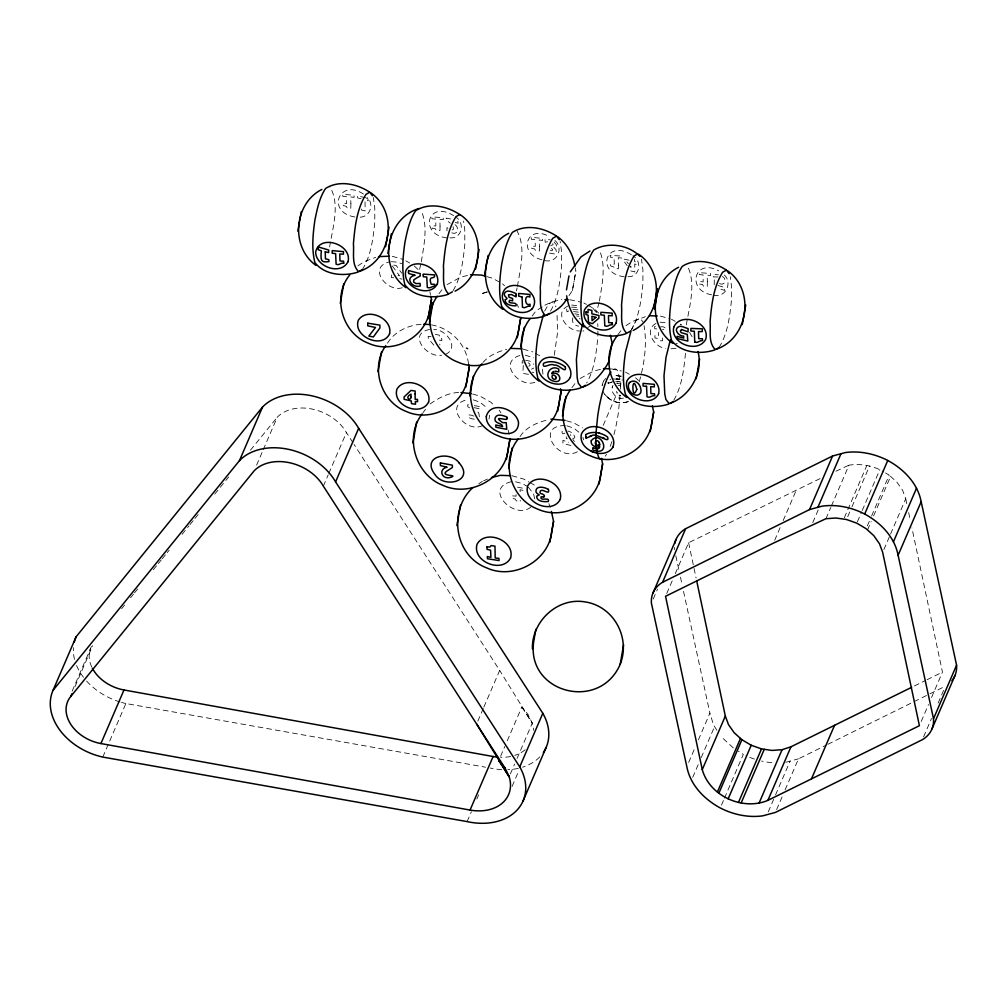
<?xml version="1.0" encoding="UTF-8"?>
<svg xmlns="http://www.w3.org/2000/svg" width="1007" height="1007" viewBox="0 0 1007 1007"><rect width="100%" height="100%" fill="white"/><g stroke="black" fill="none" stroke-linecap="round" stroke-linejoin="round"><path stroke-width="0.75" stroke-dasharray="5 3.75" d="M534.654 498.855L533.622 493.959L528.323 487.199M516.087 494.601L516.062 496.161L512.236 495.847L512.223 498.314L515.181 499.019L516.402 500.92L520.229 501.549L520.254 500.29M597.944 331.064L597.793 338.025C596.144 353.306 594.47 369.405 586.691 382.975M662.682 337.974L662.619 340.706C658.792 341.977 658.553 337.471 654.915 338.012L654.915 335.734L658.54 335.973L658.502 332.436M714.227 284.843L714.29 279.291L716.065 280.034M446.932 230.88L447.007 227.632L447.914 228.174M613.918 434.659A45.655 9.969 -80.9 0 0 618.499 411.825L620.022 395.386L617.706 394.178L616.448 391.396M611.576 382.056L608.09 383.604L608.203 380.508L610.67 379.501M489.591 415.174L489.012 419.076M542.962 374.101L542.219 366.963M623.396 398.117C617.241 400.257 609.235 392.05 612.961 385.354M685.452 353.331L685.389 354.288C683.69 370.438 681.789 387.481 672.991 401.529M479.37 416.722L478.816 413.147L475.82 409.497M568.993 295.643L572.404 290.608L575.866 271.009L575.198 267.963M572.404 290.608L574.103 281.016M574.254 280.097L575.866 271.009M620.677 389.143L620.262 385.757L620.753 386.688M329.616 246.992C332.549 228.199 340.63 203.464 329.49 186.194M419.617 269.297L420.951 263.28M421.291 261.77C423.922 245.343 428.302 226.147 421.127 210.551M516.427 290.897L517.095 287.889M517.422 286.391C520.229 268.819 526.145 247.495 517.12 231.132M554.278 355.207L557.576 332.537L556.972 312.032M599.064 302.566L596.371 312.598M599.404 301.068C602.035 284.641 606.415 265.445 599.241 249.849M686.283 324.883C689.543 305.964 696.517 282.98 686.988 265.118M612.294 387.343L612.483 386.55M603.294 381.489L602.136 385.543L603.483 381.024L605.824 378.368M639.294 381.678C644.367 363.628 647.211 344.318 644.052 325.664M631.339 330.006L636.147 320.503L639.923 318.099L643.335 322.316M572.857 317.809C570.906 321.711 574.67 325.89 578.584 326.167M72.139 691.23L90.353 648.949M75.047 686.573L92.657 645.688M102.79 757.075L125.862 703.515L485.563 767.208M256.596 465.171L262.663 451.073M263.268 449.663L277.24 417.238A41.514 30.651 23.3 0 1 346.421 432.557L353.23 443.13M323.348 486.129L328.206 474.851M328.811 473.441L346.421 432.557M603.218 425.344L617.215 392.831M477.822 721.15L483.284 708.475M483.889 707.065L499.673 670.41L354.086 444.452M467.122 821.599L471.377 811.73M476.84 799.042L478.665 794.813M500.605 756.27L504.847 746.401M507.276 740.774L521.853 706.939L528.234 714.731L532.237 723.19A41.853 30.915 23.3 0 1 533.546 730.327M510.385 773.93L514.627 764.061M517.057 758.422L532.237 723.19L499.673 670.41M512.135 786.291L518.819 770.783M653.253 599.027L657.508 589.158M666.747 593.475L672.223 580.787M675.256 573.738L688.612 542.735L820.516 478.388M774.673 540.293L780.74 526.195M783.169 520.556L796.524 489.54M688.662 762.475L694.729 748.377M698.367 739.918L709.91 713.145L683.438 590.933M692.715 777.341L698.782 763.243M701.212 757.604L714.567 726.601M812.775 522.583L818.238 509.894M825.929 518.718L830.788 507.44M831.392 506.03L849.002 465.146C860.935 463.409 873.56 465.586 883.856 471.968M844.344 517.699L866.813 465.549M721.465 805.134L723.895 799.495M724.499 798.085L743.317 754.381L738.32 751.146M847.718 516.692L851.356 508.233M851.96 506.823L869.57 465.939M857.385 521.752L861.64 511.883M862.244 510.473L879.854 469.589M867.329 525.881L870.967 517.422M871.584 516.012L889.181 475.128L885.178 472.761M867.531 529.984L871.181 521.525M873.61 515.886L890.603 476.412M768.253 811.856L774.937 796.361M775.541 794.951L790.105 761.116M883.882 549.545L889.961 535.447M890.566 534.037L905.746 498.792L902.587 490.245L896.935 482.177L889.181 475.128M776.624 809.59L782.703 795.492M785.12 789.853L798.488 758.837L826.47 744.991M921.216 721.465L928.504 704.548M931.538 697.499L942.464 672.122L911.914 527.932M923.583 736.885L931.475 718.557M938.146 703.05L944.226 688.952M362.394 269.511C371.193 255.463 373.094 238.42 374.793 222.283L374.768 207.908L373.345 197.473M453.062 290.671C461.37 276.875 463.119 260.284 464.806 244.588L464.781 230.213L463.585 221.112M544.649 311.087L548.551 304.24L552.327 301.823L555.94 306.757M550.502 311.138C558.281 297.569 559.955 281.469 561.604 266.188L561.579 251.813L560.156 241.39M630.52 331.114C639.319 317.067 641.22 300.023 642.919 283.873L642.894 269.498L641.472 259.076M719.074 347.402C727.872 333.355 729.773 316.311 731.472 300.174L731.447 285.799L730.251 276.698M387.481 343.186C394.58 331.467 408.804 324.795 422.185 324.229M438.939 293.767L442.627 288.795M423.003 412.681L425.533 409.283M482.995 362.495C488.823 355.584 497.936 351.468 506.672 349.442M532.137 316.022L535.825 311.062L542.295 306.833M520.04 436.597C526.384 426.678 538.38 421.895 549.495 419.516M571.926 387.67L576.533 381.464M617.883 334.777L621.571 329.818M121.62 608.719L124.591 605.069M130.545 597.743L133.516 594.092M134.51 592.871L138.475 587.987M153.341 569.698L157.306 564.814M158.3 563.593L161.271 559.942M162.265 558.721L166.231 553.837M167.212 552.616L169.201 550.187M182.078 534.327L189.026 525.792M190.008 524.571L193.973 519.688M194.968 518.467L199.927 512.374M214.793 494.072L228.665 477.003M250.479 450.167L277.24 417.238M533.735 368.046L531.545 369.191M357.85 265.861L364.32 261.631L375.699 257.326M447.058 284.629L460.702 277.152L469.111 275.049M430.102 403.971C438.687 397.828 448.77 392.516 459.544 392.491M626.002 325.639L632.472 321.422L645.374 316.739M580.045 378.531L593.689 371.054L602.098 368.965M478.766 483.738L482.353 481.384M577.439 451.765C557.387 462.754 534.591 425.055 565.267 425.583M568.754 310.924L566.966 311.818L566.677 309.023M655.998 323.411C643.322 330.107 654.462 347.478 665.577 348.422M587.685 327.552L590.203 326.067M445.409 354.401C460.4 347.793 445.761 328.974 433.778 329.516M530.815 507.113C514.489 520.707 483.033 488.584 511.078 481.761M827.867 744.299L928.643 694.44M930.04 693.747L945.435 686.132M914.432 685.943L925.647 680.405M927.044 679.725L942.464 672.122M568.086 305.939C553.07 312.724 567.52 331.479 579.654 330.988M835.936 471.226L849.002 465.146M544.875 305.146L552.063 301.899L561.868 299.444M483.624 480.805L487.426 479.08M628.33 401.264C619.154 405.645 607.158 400.308 602.929 391.358M610.028 382.723L613.074 381.628M402.334 287.738C386.474 292.785 366.989 266.452 389.961 261.833M523.174 362.847L522.079 363.074L522.369 360.355M474.184 407.671L479.987 408.905L479.823 406.664L473.982 405.494M487.275 291.929L480.742 293.981L487.136 291.942M785.85 762.274L798.488 758.837M572.769 438.548L573.839 438.272A3.65 2.48 34.3 0 0 574.833 437.063L572.933 432.985L567.822 430.958M452.168 229.974L453.465 229.256L453.1 226.651M519.851 355.509C496.955 362.243 520.279 389.772 536.19 381.703M360.179 217.185C370.01 216.908 374.466 204.232 367.354 197.586M482.693 425.52C465.561 434.231 442.388 403.807 468.268 399.603M628.078 401.743C619.746 404.65 610.557 401.315 604.955 394.769M564.914 433.148C561.768 435.792 560.496 429.511 564.398 430.706M571.661 305.045L580.347 305.977M429.611 329.478C406.954 333.682 427.006 358.492 441.67 355.194M660.101 322.177L667.742 322.806M675.999 348.284L668.056 349.114M571.573 307.185L579.289 307.5M572.92 309.527L579.692 309.942M618.021 385.266C624.718 388.11 617.455 373.144 617.367 370.5A45.655 9.969 -80.9 0 0 612.155 370.425M547.594 241.768L545.202 242.221L544.963 239.376L550.326 239.842M615.705 381.288L621.709 382.169L617.669 381.313M617.568 383.113L616.674 383.163L621.999 384.284L621.055 383.793M576.52 315.971L579 316.286M613.301 378.896L622.565 380.042M544.686 260.536C557.853 263.922 564.675 246.375 553.334 239.339M713.346 295.265C726.613 298.399 733.713 280.563 722.296 273.375M573.537 311.591L578.37 312.145M574.833 313.819L578.773 314.511M391.282 261.707L396.645 262.059L401.831 263.683M473.831 416.118C465.637 412.316 466.77 418.925 474.259 419.139A6.671 5.501 30.8 0 0 476.072 419.202M569.698 299.708L581.102 302.188M611.325 368.877L621.357 370.954M616.083 378.77L619.645 379.211M523.288 365.44L522.86 373.459L530.488 374.617M570.982 445.472L562.888 443.558L562.938 440.349L568.64 442.262M655.381 326.633L654.588 326.583L654.714 328.76L658.339 328.999M528.738 366.145C531.633 366.007 529.33 362.382 527.366 362.658M676.075 343.551L677.308 343.651M449.915 237.853C461.949 239.162 465.511 222.522 455.466 216.92M627.953 276.698C639.86 277.328 642.542 261.254 632.925 255.791M582.839 330.913L583.833 330.988M393.661 277.781L391.484 277.605L391.496 274.924M431.021 336.552L428.176 336.313L428.315 338.616L435.666 347.264M468.532 404.814L467.663 404.738L467.802 406.702L470.785 408.628M525.553 360.204L530.211 361.236L533.66 364.257M660.315 327.061C664.582 325.211 669.038 331.253 662.631 329.339M525.251 355.181L533.672 357.85M515.508 481.787L522.142 483.498L527.139 486.28M550.741 245.456L553.007 244.852A2.455 1.599 31.7 0 0 552.767 243.694M567.394 438.8L566.299 438.674L566.299 436.723M451.879 232.818C458.034 235.537 459.519 227.091 454.711 224.435M717.89 276.963L713.459 276.925L713.22 274.395L718.419 274.81M616.586 378.796L619.62 379.287M354.93 216.996C325.513 212.112 339.435 177.547 363.716 194.25M719.514 283.571C725.015 286.34 727.117 278.725 722.371 276.472M541.854 259.73C517.611 254.079 526.095 223.327 549.721 236.771M711.609 294.787C686.119 290.633 694.113 257.465 718.658 270.845M398.017 275.515L399.552 275.805L391.459 264.841L396.141 265.433L401.692 273.111M435.339 334.425L439.316 335.155L439.555 337.911L441.721 338.428L441.859 340.643L439.707 340.076L439.845 344.898M517.535 487.161L523.363 488.307L523.539 490.51L520.015 489.717L520.304 493.543M550.263 250.592L552.037 250.781L552.73 249.409L549.507 247.42M450.544 218.96L446.227 218.091L446.403 219.979L450.242 223.202M399.817 278.649L402.108 279.14M629.06 260.196L623.673 259.038L623.874 261.191L627.185 265.546M365.491 197.737L357.51 195.912L357.686 197.951L361.072 198.731M718.054 285.522L724.725 287.473L724.599 290.431L718.759 288.43M630.835 270.908L634.8 271.978L634.725 263.922C637.783 266.263 637.343 261.254 634.624 261.631L634.41 259.214M621.432 376.152L614.371 375.309L623.774 376.983M532.048 372.149L533.798 372.577M620.69 395.55L618.978 395.046M473.277 399.855L479.961 402.171L486.608 407.608M566.84 425.797L573.965 428.252L580.485 433.463M455.24 222.409L458.135 223.252L457.858 221.238L456.108 220.319M624.353 276.787C595.427 273.413 605.345 238.281 631.414 254.809M446.894 237.929C418.585 234.379 427.358 199.462 453.591 215.599M660.428 316.085L670.083 318.854M486.998 276.661L492.511 278.234L498.78 281.746M392.277 256.307L403.303 259.466M523.225 349.165L532.879 351.921M431.399 324.883C450.96 328.131 466.593 344.746 468.57 364.471M566.488 420.762L573.587 422.789L582.638 427.862M472.698 394.052L480.037 396.141L490.724 402.145L493.933 405.154M511.984 475.732L523.69 479.08L529.002 482.063M549.495 253.084L555.046 254.054L556.506 252.744L555.902 249.472L553.888 247.521L556.292 247.382L556.619 245.167L553.686 241.504M579.264 318.627L580.183 318.929M619.96 398.004L620.639 398.344M366.019 197.875L367.92 198.87L368.159 200.745L367.555 200.418M671.455 319.244L675.256 321.371M681.487 324.871L680.304 324.204L680.946 324.707M583.859 302.981L586.389 304.391M587.66 305.108L593.903 308.608L598.926 313.328M625.498 372.137L629.262 374.252M405.821 260.863L409.585 262.978M535.384 353.331L542.911 357.548M530.337 482.806L534.314 485.047M733.323 747.924L720.66 736.268M592.708 307.941L596.157 312.522M635.53 377.763L638.551 380.596M502.543 283.861L504.557 285.749M414.343 266.037L420.385 271.701M604.867 394.593L608.857 398.432M572.845 439.367L574.38 441.532M626.87 261.807L628.355 263.708M629.841 265.798L630.986 267.434L630.986 266.414M521.853 706.939L532.237 723.19M716.846 730.226L713.522 724.952L709.91 713.145M689.543 332.423L692.552 337.421M499.296 410.189L500.894 412.845M570.466 434.609L570.755 435.528M361.324 209.015L361.639 210.073L365.151 210.916L365.025 200.934M582.902 437.34L583.594 439.858M517.371 304.529L518.378 307.45M548.878 503.601L550.212 507.465M508.195 430.09L509.127 434.344M429.838 291.715L430.505 294.761M675.823 555.788L679.133 571.07M680.455 577.175L682.117 584.815M905.746 498.792L907.37 506.458M908.666 512.601L910.29 520.267M688.612 542.735L696.089 578.005M608.152 382.157L608.417 383.642M597.768 323.65L597.868 326.608M91.763 667.024A36.265 26.786 23.3 0 1 91.499 646.381M525.176 749.737A41.853 30.915 23.3 0 1 514.804 755.401M510.65 756.484A41.853 30.915 23.3 0 1 500.63 757.302M539.777 756.886A57.663 42.584 23.3 0 1 522.557 767.208M518.353 768.341A57.663 42.584 23.3 0 1 507.792 769.688M501.813 769.638A57.663 42.584 23.3 0 1 490.195 768.026M125.862 703.515A57.663 42.584 23.3 0 1 121.532 702.42M120.085 701.992A57.663 42.584 23.3 0 1 84.45 678.542M83.493 677.333A57.663 42.584 23.3 0 1 76.217 664.595M74.518 659.346A57.663 42.584 23.3 0 1 73.423 647.652M674.501 549.684A38.228 28.234 23.3 0 1 674.426 547.556M771.803 762.651A57.663 42.584 23.3 0 1 761.619 761.078M754.444 759.077A57.663 42.584 23.3 0 1 746.011 755.703M611.866 441.595A45.655 9.969 -80.9 0 1 609.99 446.869M606.491 454.308A45.655 9.969 -80.9 0 1 605.245 456.196M350.889 203.351L350.814 208.248L347.1 207.883C346.924 204.673 341.411 207.215 343.072 203.351L346.698 203.59L346.484 196.642L342.858 196.415L342.657 194.427L343.727 194.301L353.96 195.32L354.149 197.334L350.663 196.969L350.889 203.351M440.046 226.109L439.983 230.603L436.258 230.251L435.074 228.564L432.116 228.274L432.23 225.82L435.855 225.971L435.804 222.61L435.653 219.01L432.003 218.821L431.751 216.946L443.156 217.613L443.332 219.639L439.832 219.312L440.046 226.109M539.5 246.312L539.425 250.995L535.711 250.617L534.541 248.918L531.683 248.364L531.671 246.111L535.309 246.325L535.208 242.611L535.019 239.565L531.406 239.288L531.23 237.262L542.408 238.432L542.597 240.446L539.16 239.956L539.5 246.312M618.512 265.219L618.462 268.793L614.736 268.466C614.497 265.407 609.172 267.749 610.67 264.01L614.308 264.212L614.056 257.377L610.393 257.238L610.141 255.375L621.52 256.068L621.709 258.082L618.222 257.704L618.512 265.219M707.355 281.356L707.279 286.529L703.566 286.152L702.383 284.452L699.475 284.062L699.538 281.62L703.163 281.859L703.113 278.234L702.974 274.873L699.349 274.634L699.148 272.645L710.464 273.501L710.652 275.515L707.153 275.163L707.355 281.356"/><path stroke-width="1.5" d="M591.172 441.016C590.442 445.497 596.043 448.077 599.731 446.542C599.48 451.891 591.21 445.031 593.073 450.129C612.495 457.128 601.255 428.554 591.247 440.751M599.102 442.186C595.59 437.151 592.796 446.378 598.762 445.144M316.009 265.407C290.243 247.067 293.855 203.502 321.888 189.404M429.737 309.338C426.855 336.854 393.624 354.879 368.486 343.261C342.166 333.443 331.681 296.637 349.731 274.999M372.452 195.761L369.707 192.199L365.931 194.414C356.818 209.078 354.867 226.902 353.407 243.782C354.263 252.883 351.305 264.501 358.605 271.626C391.496 261.581 399.062 212.653 370.903 192.866M406.022 287.7C377.512 267.585 385.769 218.431 419.076 208.462M467.475 377.524C464.592 405.041 431.361 423.066 406.224 411.448C381.036 401.994 369.934 367.479 385.769 345.691M428.038 318.929L431.5 299.331L430.832 296.285M518.945 328.106C516.062 355.635 482.831 373.66 457.682 362.029C432.507 352.588 421.404 318.061 437.227 296.285M508.183 449.248C505.111 478.552 469.728 497.748 442.967 485.361C415.488 475.09 403.971 436.95 422.21 413.852M455.038 291.161C483.07 277.063 486.683 233.498 460.916 215.171M502.82 309.313C477.054 290.973 480.666 247.42 508.699 233.309M465.775 387.116L469.237 367.517L468.57 364.471M559.3 401.793C556.418 429.322 523.187 447.347 498.05 435.716C469.791 425.218 461.005 385.089 482.076 363.728M551.698 531.948C548.639 561.113 513.419 580.233 486.771 567.91C454.459 555.826 448.014 510.31 472.761 487.652M517.246 337.71L520.707 318.111L519.096 327.187M539.009 381.15C520.002 367.14 515.068 336.879 530.286 318.514M506.37 459.469L510.058 438.599L508.346 448.266M600.814 474.159C597.843 502.506 563.618 521.085 537.725 509.101C510.612 498.994 499.812 461.08 518.416 438.788M566.475 289.903L568.955 275.905M557.601 411.397L561.075 391.799L560.408 388.752M651.919 422.009C649.037 449.537 615.806 467.563 590.668 455.932C565.481 446.491 554.379 411.976 570.214 390.187M549.898 542.118L553.56 521.349L551.408 511.455M532.413 648.873C531.545 621.634 557.135 597.491 584.4 601.796C613.464 605.723 630.885 637.456 620.161 664.419C599.052 712.792 524.219 692.199 534.025 639.797M626.606 397.413C608.077 383.743 602.727 354.388 617.039 336.036M599.064 484.052L602.627 463.862L601.431 458.374M633.151 330.46C661.171 316.362 664.796 272.796 639.03 254.456M672.689 343.299C646.909 324.959 650.535 281.394 678.554 267.296M650.22 431.613L653.681 412.014L652.36 405.922M670.347 339.888L665.992 357.447L663.991 375.787L664.771 394.077L665.917 399.502L669.189 403.631C690.009 396.834 703.515 372.666 697.989 351.506M729.131 273.652L726.387 270.09L722.598 272.305C713.485 286.97 711.546 304.794 710.086 321.674C710.929 330.774 707.971 342.393 715.285 349.517C748.176 339.472 755.741 290.545 727.583 270.757M297.858 231.157L299.457 222.081M299.62 221.162L301.32 211.558M340.29 303.384L341.902 294.308M342.053 293.389L343.752 283.785M385.593 246.702L387.292 237.111M387.456 236.192L389.054 227.104M387.859 253.462L389.47 244.386M389.633 243.467L391.333 233.863M379.803 361.576L381.502 351.972M378.028 371.57L379.639 362.495M429.888 308.419L431.5 299.331M429.498 322.164L431.109 313.076M431.26 312.157L432.96 302.566M412.946 442.916L414.67 433.249M414.834 432.267L416.634 422.046M475.606 269.007L477.305 259.403M477.456 258.497L479.068 249.409M484.657 275.062L486.268 265.986M486.431 265.068L488.131 255.463M467.626 376.605L469.237 367.517M469.866 395.852L471.477 386.764M471.628 385.845L473.328 376.253M456.888 525.641L458.588 516.012M458.751 515.043L460.564 504.872M520.846 346.899L522.457 337.823M522.608 336.904L524.307 327.3M508.686 468.041L510.348 458.676M510.499 457.732L512.248 447.851M559.464 400.874L561.075 391.799M562.485 416.067L564.084 406.979M564.247 406.06L565.947 396.468M551.861 530.966L553.56 521.349M534.176 638.879L535.875 629.274M608.442 363.175L610.053 354.086M610.204 353.167L612.055 342.846L610.393 335.23M600.965 473.214L602.627 463.862M653.719 308.306L655.419 298.701M655.57 297.782L657.181 288.707M654.525 309.048L656.136 299.973M656.3 299.054L657.999 289.45M652.083 421.09L653.681 412.014M622.011 653.908L623.623 644.82M620.161 664.419L621.86 654.814M696.189 378.72L697.889 369.116M698.04 368.197L699.651 359.121M742.272 324.594L743.972 315.002M744.123 314.083L745.734 304.995M613.225 446.605C605.031 461.319 577.112 450.041 581.53 433.765C589.447 418.018 619.418 430.757 612.797 447.347M582.751 323.625L578.396 341.184L576.394 359.524L577.187 377.801L578.32 383.226L581.593 387.368C594.18 383.717 602.199 373.245 608.593 362.444M543.289 315.065L537.902 335.809C535.925 349.807 534.44 364.383 537.876 378.292C547.305 390.754 566.853 392.503 580.85 387.859M630.885 331.341L625.498 352.085C623.522 366.082 622.036 380.659 625.473 394.555C634.901 407.017 654.449 408.766 668.447 404.122M542.823 713.308L519.75 766.881A57.663 42.584 23.3 0 1 467.122 821.599L102.79 757.075A57.663 42.584 23.3 0 1 53.031 690.361L76.104 636.789L262.537 407.029A57.663 42.584 23.3 0 1 358.656 428.315L542.823 713.308A57.663 42.584 23.3 0 1 543.339 752.493M70.805 696.441L254.167 470.81A41.514 30.651 23.3 0 1 323.348 486.129L505.162 768.291L509.164 776.749A41.853 30.915 23.3 0 1 470.055 810.069L100.914 743.556A36.265 26.786 23.3 0 1 70.805 696.441L72.013 693.622M100.914 743.556L123.987 689.984L493.115 756.509A41.853 30.915 23.3 0 0 497.634 757.113M53.031 690.361L239.477 460.602L262.537 407.029M519.75 766.881L335.583 481.887L358.656 428.315M470.055 810.069L493.115 756.509M522.985 801.169L546.046 747.609M652.964 593.073L676.024 539.5M956.574 665.174L933.502 718.734A38.228 28.234 23.3 0 1 922.362 739.704L775.415 812.41L762.777 815.834A57.663 42.584 23.3 0 1 720.244 807.954C704.271 799.294 690.311 785.082 686.837 766.705L651.428 603.256A38.228 28.234 23.3 0 1 662.568 582.285L685.641 528.713L832.588 456.007L845.225 452.584A57.663 42.584 23.3 0 1 887.759 460.463C903.732 469.124 917.704 483.335 921.166 501.713L956.574 665.174A38.228 28.234 23.3 0 1 951.917 680.606M662.568 582.285L809.527 509.58L832.588 456.007M702.269 769.625L665.539 596.295L773.464 543.113L825.929 518.718L835.986 518.001L846.497 519.511L856.781 523.162L866.121 528.7L873.875 535.737L879.514 543.805L882.673 552.365L919.404 725.695L767.888 800.364C742.889 811 709.62 796.109 702.269 769.625L725.33 716.065L696.731 581.077M817.898 507.301L840.971 453.742M717.399 792.006L740.472 738.433M718.822 793.289L741.895 739.717L734.141 732.681L728.489 724.612L725.33 716.065M728.162 798.828L751.222 745.256L741.895 739.717M738.433 802.478L761.506 748.906L772.029 750.429L782.074 749.699L790.961 746.791L911.637 687.315M809.527 509.58L822.153 506.156A57.663 42.584 23.3 0 1 864.686 514.036L887.759 460.463M741.19 802.869L764.263 749.309M759.001 803.271L782.074 749.699M767.888 800.364L790.961 746.791M893.436 541.816L916.508 488.257M933.502 718.734L898.106 555.285L921.166 501.713M811.478 778.877L834.551 725.317M931.979 728.917L955.051 675.345M532.225 308.746C542.358 294.233 516.969 278.423 505.275 288.745C493.38 302.969 520.493 320.213 532.212 308.759M343.689 263.23L343.614 261.203L339.988 260.964L339.812 255.715L339.812 253.953L343.437 254.192L343.475 251.637L332.222 250.63L332.159 253.235L335.633 253.626L336.099 264.199C339.409 265.898 340.391 262.374 343.727 263.23M570.289 271.903L580.951 256.911L590.001 251.007M629.438 382.61C635.669 377.524 642.504 386.298 640.704 392.743C635.719 400.144 624.667 388.992 629.564 382.421M566.425 299.406C561.956 307.45 553.837 312.409 545.416 315.531C538.116 308.406 541.061 296.788 540.218 287.687C541.678 270.807 543.629 252.996 552.73 238.319L556.519 236.104L559.263 239.666M369.707 192.199C357.095 183.803 338.956 179.812 325.551 188.498C319.307 197.901 317.18 209.204 314.901 220.067C312.938 234.065 311.44 248.641 314.876 262.55C324.304 275.012 343.853 276.761 357.85 272.117M460.363 214.995C447.725 206.171 429.209 202.004 415.564 210.79C409.32 220.206 407.193 231.509 404.915 242.372C402.951 256.37 401.453 270.946 404.89 284.855C414.318 297.317 433.866 299.066 447.863 294.422M359.474 271.374L362.394 269.511M556.519 236.104C543.906 227.708 525.767 223.718 512.362 232.403C506.118 241.806 503.991 253.109 501.713 263.972C499.749 277.97 498.251 292.546 501.687 306.455C511.115 318.917 530.664 320.667 544.661 316.022M452.407 291.816L448.618 293.931C441.305 286.806 444.263 275.188 443.42 266.087C444.88 249.207 446.831 231.383 455.932 216.706L459.721 214.504M639.873 256.332C628.708 244.739 607.523 241.491 593.677 250.088C587.433 259.504 585.294 270.807 583.028 281.67C581.052 295.668 579.566 310.244 583.003 324.141C592.431 336.602 611.979 338.365 625.976 333.707M546.285 315.279L549.205 313.416M726.387 270.09C713.774 261.694 695.636 257.704 682.23 266.389C675.987 275.792 673.859 287.096 671.581 297.959C669.617 311.956 668.119 326.532 671.556 340.442C680.984 352.903 700.532 354.653 714.529 350.008M630.52 331.114L626.719 333.216C619.418 326.092 622.376 314.486 621.52 305.373C622.981 288.505 624.932 270.682 634.045 256.005L637.834 253.789M582.474 387.116L585.394 385.253M716.153 349.265L719.074 347.402M670.07 403.392L672.991 401.529M553.737 371.445L553.737 371.445A3.638 2.492 12.6 0 0 552.566 372.212L551.66 373.673C560.131 370.11 564.046 384.636 553.12 380.986C542.66 378.141 549.495 363.54 558.772 369.103L558.759 371.898L555.096 371.155M681.525 329.528L680.342 331.076L681.185 332.662L687.29 334.412L687.819 341.071L677.22 338.541L676.994 336.363L683.766 338.088L683.627 336.074C678.806 336.464 672.94 329.138 678.919 326.583A6.747 5.236 36.3 0 1 682.129 326.57L688.121 328.597L688.058 331.857L681.538 329.516M589.737 436.321L590.379 436.132M378.506 256.634L389.143 256.193M491.454 477.57L500.366 475.342L510.536 475.682M591.134 435.968C595.867 431.588 610.72 445.157 607.498 436.912C601.317 432.569 592.481 430.669 585.659 434.583L586.238 438.108L591.613 435.88M599.266 442.501L599.631 445.018L598.523 445.132M597.352 448.807L595.653 448.707M470.521 274.71L481.472 275.075L485.613 276.258M565.003 299.557L568.137 299.658M649.465 315.72L657.294 315.984M423.746 324.279L430.014 324.493M510.876 348.397L521.84 348.762M603.495 368.612L609.764 368.826M461.005 392.541L471.226 393.624M550.93 419.164L565.065 420.36M612.243 322.819L612.47 324.745C609.159 324.178 608.039 327.325 604.779 325.853L604.326 315.254L600.839 314.901L600.902 312.296L612.218 313.139L612.13 315.808L608.505 315.569L608.505 317.205L608.681 322.592L612.306 322.844M694.767 342.002C698.052 343.5 699.248 340.29 702.571 340.567L702.383 338.73L698.682 338.654L698.531 333.204L698.531 331.593L702.257 331.58L702.383 328.836L690.89 328.408L690.84 330.976L694.339 331.303L694.742 342.002M543.277 496.791L543.944 496.866M598.699 433.01L599.618 433.237M592.179 451.627L593.362 452.005M592.871 447.838L593.589 448.09M751.222 745.256L761.506 748.906M604.2 438.183L602.828 437.516M466.455 348.107L467.663 348.674M591.336 451.161L592.242 451.665M864.686 514.036C880.659 522.683 894.631 536.907 898.106 555.285M459.268 463.132C475.115 481.056 444.188 489.264 434.886 474.36C420.699 455.932 450.28 449.965 459.419 463.27M557.714 236.771C567.268 243.858 573.109 254.784 574.871 266.44M584.136 326.998C574.053 319.634 568.401 307.953 566.639 295.806M505.162 768.291L498.78 760.499L509.164 776.749L476.613 723.97M585.81 436.774L585.923 438.045M599.555 443.823L599.631 445.018M123.987 689.984A36.265 26.786 23.3 0 1 92.367 668.245M239.477 460.602A57.663 42.584 23.3 0 1 335.583 481.887M74.291 642.063A57.663 42.584 23.3 0 1 76.104 636.789M674.841 543.415A38.228 28.234 23.3 0 1 685.641 528.713M601.708 459.091A45.655 9.969 -80.9 0 1 598.8 457.568C593.727 444.439 596.471 429.863 597.667 416.256A45.655 9.969 -80.9 0 1 610.922 371.873M408.49 272.57L408.754 273.552L415.174 275.263C403.996 277.403 412.543 288.745 420.297 285.938L420.07 283.42L416.017 283.584L413.587 282.023L413.827 279.845L417.464 277.454A25.112 8.799 -42.5 0 0 420.158 276.094L420.221 273.652L408.578 270.531L408.49 272.57M585.986 311.969L585.986 314.499L588.063 315.216L588.516 322.404L592.418 323.65L598.863 318.25L598.926 315.481L591.864 313.806L591.889 310.458L588.075 309.363L588.012 312.799L585.986 311.969M636.789 389.382C631.477 403.656 631.741 370.412 636.789 389.382M325.248 251.8L325.425 258.824L328.798 259.655L328.962 261.556C320.704 262.94 320.49 260.096 321.371 250.793L318.199 249.711L318.325 246.967L328.685 250.026L328.634 252.593L325.248 251.8M367.769 323.159L367.769 325.84L375.498 327.476L368.801 336.074L373.358 336.955L379.916 327.955L379.929 325.135L367.769 323.159M410.969 397.085C411.271 401.541 403.706 397.778 411.045 394.115L410.969 397.085M415.111 393.926L415.161 399.276L417.49 399.427L417.615 401.655L415.312 401.466L415.551 404.222L411.511 403.656L411.259 400.937L404.172 399.313L404.059 396.959L410.994 390.426L415.174 391.018L415.111 393.926M440.374 462.905L440.374 465.561L447.146 467.235C438.637 468.582 441.041 478.879 449.185 477.733C461.848 474.272 437.202 477.079 447.788 470.458A5.048 1.561 -45.8 0 0 448.304 470.131L452.344 467.563L452.382 465.171L440.374 462.905M487.036 546.839L487.01 549.318L490.598 550.174L490.913 557.324L487.3 556.531L487.476 558.734L499.069 560.559L498.893 558.356L495.192 557.991L494.978 546.146L491.126 545.555L489.868 547.065L487.036 546.839M506.949 418.195C509.404 422.097 490.522 414.267 502.543 422.575A7.464 4.62 -7.3 0 0 503.349 422.688L506.219 422.625L506.748 429.297L495.91 427.27L495.746 425.004L502.606 426.527C502.443 422.65 493.405 423.871 495.129 417.892C497.005 413.059 503.475 415.664 506.974 417.036L506.949 418.195M522.079 297.065L522.469 307.261C525.792 308.897 526.724 305.385 530.11 306.254L530.009 304.202C524.446 307.122 523.967 293.389 529.871 297.103L529.959 294.459L518.706 293.452L518.643 296.058L522.079 297.065M548.412 489.427C550.451 496.69 540.759 486.305 540.004 492.272A1.561 1.158 36.9 0 0 540.671 493.543C544.359 493.946 546.889 497.785 541.099 496.803C539.412 501.901 550.137 496.262 548.299 501.486C544.284 502.027 536.454 501.662 536.643 496.174L539.261 494.94L537.021 493.405A3.65 2.593 36.1 0 1 535.938 491.554C535.51 484.921 545.265 487.312 548.412 489.427M565.305 366.951C566.941 374.755 558.281 363.615 554.165 365.138C550.225 362.356 541.942 370.362 543.49 363.351C550.615 359.914 559.363 362.168 565.305 366.951M646.532 386.348L647.035 396.796C650.308 398.331 651.453 395.222 654.726 395.701L654.55 393.825L650.925 393.586L650.761 389.923L650.711 386.638L654.336 386.877L654.374 384.347L643.095 383.39L643.032 385.996L646.532 386.348M423.28 274.848L423.242 276.724L426.754 277.026L427.283 287.448C430.518 288.858 431.776 285.963 435.049 286.139L434.823 284.389L431.172 284.213C427.761 273.992 435.137 280.563 434.646 274.898L423.292 274.143L423.28 274.848M516.125 295.076L516.1 296.864L511.468 294.535L508.485 294.837L508.963 297.141L512.576 298.513L512.639 300.841L509.668 300.287C506.294 304.995 518.076 300.929 515.974 305.763C511.908 306.065 504.885 304.907 505.073 299.633C510.423 298.21 502.82 297.166 504.52 293.188C506.748 288.921 512.928 292.282 516.163 293.654L516.125 295.076M556.204 377.587L555.663 379.098C550.527 380.633 551.043 371.319 555.914 376.643L556.204 377.587M486.331 416.281C484.996 432.708 518.391 442.211 518.542 422.739C516.629 409.006 490.736 400.106 486.331 416.281M348.032 261.656C340.807 275.943 315.644 266.767 315.657 251.863C319.911 233.448 352.463 244.651 348.032 261.656M389.571 333.833C382.094 349.593 352.551 336.351 358.354 320.201C367.165 306.682 393.057 318.413 389.571 333.833M437.353 283.924C429.259 299.129 400.887 286.454 406.01 270.228C414.645 255.891 441.683 268.026 437.353 283.924M428.592 402.095C420.863 417.364 391.937 405.531 396.934 389.143C405.355 374.944 432.683 386.109 428.592 402.095M510.574 558.004C502.103 573.864 472.044 561.642 477.003 544.334C485.563 528.599 515.471 540.772 510.574 558.004M570.327 377.361C562.724 391.421 537.323 381.565 538.292 366.51C542.974 347.906 575.601 360.242 570.327 377.361M560.207 499.447C552.037 515.156 522.583 502.556 527.756 485.739C536.53 471.075 564.474 483.033 560.207 499.447M615.982 323.247C607.787 338.125 579.831 326.167 584.463 309.967C592.557 294.862 620.816 306.984 615.982 323.247M658.616 393.674C651.139 409.157 621.986 397.035 627.009 380.709C635.493 366.762 662.266 377.902 658.616 393.674M673.821 326.96C669.756 343.236 697.31 354.036 705.617 339.523C711.068 322.756 681.21 310.987 673.821 326.96M595.905 317.369L592.078 320.641L591.902 316.274L595.905 317.369"/></g></svg>
